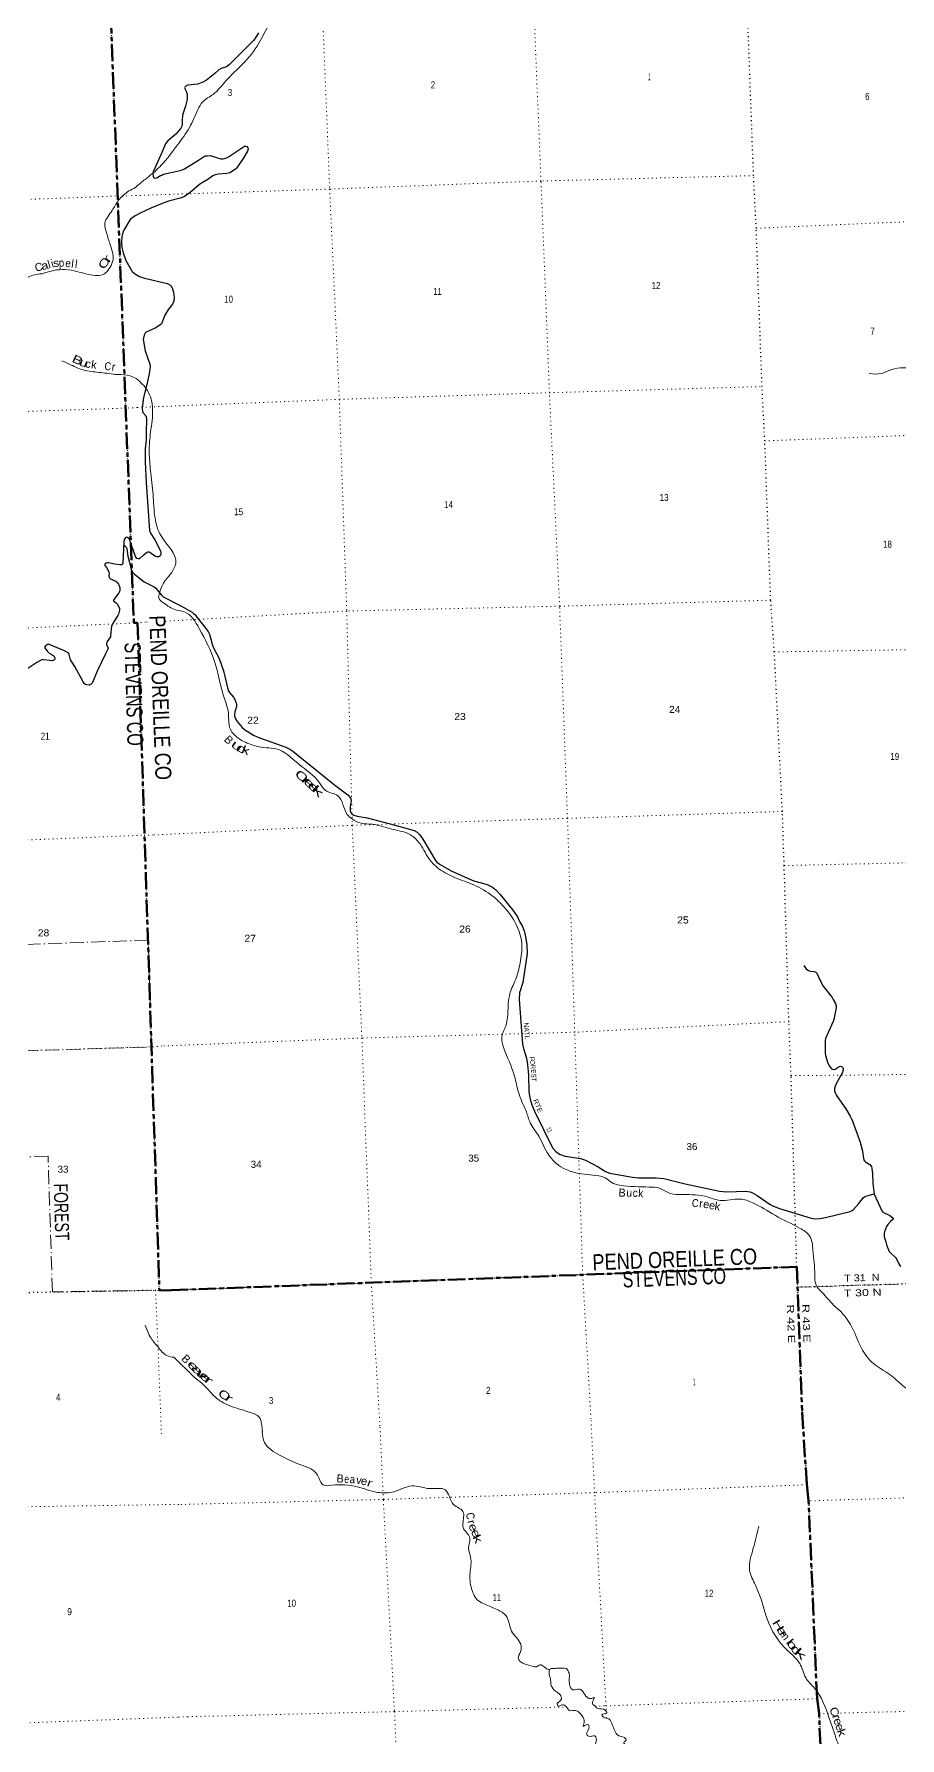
# Model space of a CAD drawing. Header units: feet. Extents: x 733631 to 986127, y 195788 to 388968.
# Drawn here: x 857588 to 879226, y 238528 to 281106 of the extents above; entities that cross this region are included whole.
import ezdxf
from ezdxf.enums import TextEntityAlignment as Align

# ---------------------------------------------------------------- set-up
doc = ezdxf.new("R2010")
doc.units = ezdxf.units.FT
doc.header["$LTSCALE"] = 70
for name, pattern in [('DOT_DASHED', [7.7, 5, -1.2, 0.3, -1.2]), ('DOTTED', [1.5, 0.3, -1.2]), ('LONG_DASH_SHORT_DASH', [9.9, 6, -1.2, 1.5, -1.2])]:
    doc.linetypes.add(name, pattern=pattern)
for name, color, linetype, lineweight in [('11', 7, 'LONG_DASH_SHORT_DASH', 60), ('29', 7, 'Continuous', 25), ('39', 7, 'Continuous', 13), ('44', 7, 'DOT_DASHED', 13), ('6', 7, 'DOTTED', 25), ('7', 7, 'DOTTED', 13)]:
    doc.layers.add(name, color=color, linetype=linetype, lineweight=lineweight)
for name, color, linetype in [('12', 7, 'Continuous'), ('30', 7, 'Continuous'), ('41', 7, 'Continuous')]:
    doc.layers.add(name, color=color, linetype=linetype)

msp = doc.modelspace()

# ---------------------------------------------------------------- linework, layer by layer
at = {"layer": '11'}
for points in [[(859765.07, 282242.99), (859477.29, 282233.89), (859479.36, 282231.92), (860082.98, 266390.53), (860141.38, 266394.28), (860175.35, 266393.67), (860719.68, 249712.7), (861018.43, 249717.01)], [(861018.43, 249717.01), (876648.24, 250302.11), (876779.58, 246705.73)], [(878049.03, 218150.76), (877881.4, 223321.24), (877884.22, 223513.43), (877710.86, 227458.99), (877683.03, 228550.59), (877442.1, 233851.98), (877414.56, 234196.3), (877204.29, 239138.33), (877154.23, 239513.96), (876945.2, 244452.25), (876897.64, 244867.95), (876779.58, 246705.73)]]:
    msp.add_lwpolyline(points, dxfattribs=at)
at = {"layer": '29'}
for points in [[(863192.71, 281136.23), (863145.47, 281054.07), (863075.86, 280951.46), (862470.12, 280345.01), (862392.95, 280285.56), (862267.19, 280245.14), (862206.32, 280208.99), (862102.5, 280121.12), (861900.57, 279955.61), (861808.08, 279905.6), (861676.4, 279857.69), (861433.94, 279829.49), (861385.57, 279809.06), (861353.03, 279780.57), (861348.98, 279759.12), (861392.36, 279681.4), (861412.19, 279592.68), (861415.51, 279536.09), (861411.12, 279469), (861372.04, 279304.91), (861300.65, 279081.47), (861289.57, 278949.88)], [(861289.57, 278949.88), (861285.77, 278850.33), (861277.24, 278803.35), (861255.83, 278757.12), (861130.63, 278605.53), (860933.12, 278437.55), (860870.77, 278363.73), (860752.62, 278092.49), (860560.51, 277661.91), (860558.23, 277623.78), (860560.51, 277552.06), (860577.15, 277515.44), (860604.15, 277506.74), (860656.99, 277515.44), (860751.05, 277567.92), (860796.72, 277592.01), (860820.01, 277605.32), (861272.46, 277708.52), (861350.89, 277742.7), (861694.06, 277957.13), (861844.68, 278051.39), (861867.96, 278061.38), (861913.84, 278066.97), (861987.73, 278068.04), (862037.63, 278058.05), (862253.88, 277984.82), (862310.57, 277985.76), (862380.3, 278001.46), (862443.72, 278036.43), (862845.65, 278301.06), (862882.65, 278304.39), (862905.94, 278294.41), (862933.43, 278259.78), (862939.21, 278231.16), (862917.88, 278178.88), (862811.07, 277994.44), (862646.44, 277755.12), (862628.06, 277739.13), (862549.97, 277678.56), (862476.78, 277641.94), (862406.59, 277619.19), (862193.99, 277608.65), (862112.03, 277585.24), (862050.94, 277562.05), (861926.54, 277472.53), (861774.81, 277382.29), (861719.39, 277345.03), (861527.44, 277181.87), (861395.55, 277082.69), (861332.34, 277042.74), (861239.44, 277003.44), (860949.75, 276932.89), (860879.89, 276909.58), (860790.96, 276875.92), (860507.28, 276759.78), (860221.17, 276623.3), (860111.39, 276560.05), (859987.43, 276472.82)], [(859987.43, 276472.82), (859830.28, 276203.03), (859807.3, 276149.39), (859779.72, 276035.17), (859772.58, 275906.51), (859777.42, 275773.01), (859811.12, 275639.74), (859884.29, 275446.6), (860037.42, 275175.28)], [(860037.42, 275175.28), (860121.37, 275108.64), (860221.18, 275052.05), (860349.17, 275004.23), (860919.81, 274872.29), (860976.37, 274842.33), (861002.98, 274819.03), (861036.25, 274762.44), (861074.14, 274654.65), (861089.48, 274519.43), (861079.15, 274431.74), (861046.23, 274356.31), (860948.61, 274234.45), (860856.6, 274083.34), (860836.16, 274037.77), (860792.05, 273905.67), (860770.1, 273863.63), (860733.51, 273830.34), (860613.6, 273761.04), (860389.74, 273653.08), (860360.9, 273630.61), (860337.61, 273584), (860317.65, 273477.48), (860320.23, 273433.72), (860362.17, 273187.93), (860483.99, 272854.97), (860487.14, 272796.2), (860471.22, 272663.03), (860415.6, 272385.85), (860322.52, 272021), (860297.68, 271833), (860291.03, 271743.12), (860294.36, 271693.18), (860307.67, 271649.9), (860380.86, 271570.01), (860397.49, 271506.76), (860400.82, 271423.54), (860390.14, 271215.37), (860389.89, 270968.18), (860364.77, 270744.26), (860360.89, 270420.58), (860385.25, 269902.9), (860474.01, 268703.81), (860493.67, 268632.39), (860601.44, 268467.18), (860746.79, 268194.7), (860753.46, 268144.55), (860753.46, 268104.61), (860736.83, 268071.32), (860703.25, 268044.53), (860663.64, 268041.36), (860606.38, 268055.36), (860482.74, 268149.71), (860447.39, 268164.53), (860410.22, 268153.32), (860310.83, 268080.03)], [(860310.83, 268080.03), (860241.66, 268011.96), (860216.38, 267995.86), (860189.85, 267994.6), (860158.92, 268005.06), (860121.85, 268052.9), (859962.04, 268497.19), (859949.79, 268510.96), (859922.22, 268522.46), (859890.04, 268524.76), (859862.75, 268512.19), (859837.18, 268471.87), (859826.85, 268406.28), (859806.7, 267885.8), (859795.82, 267860.18), (859779.73, 267846.38), (859756.75, 267841.78), (859729, 267841.03), (859604.23, 267862.08)], [(859824.37, 268342.34), (859876.25, 268301.7), (859890.04, 268281.01), (859903.21, 268249.51), (859931.8, 268063.03), (860018.82, 267709.13), (860057.81, 267648.62), (860097.89, 267608.87), (860336.22, 267421.12)], [(859604.23, 267862.08), (859447.2, 267888.56), (859418.92, 267890.07), (859386.75, 267880.87), (859359.13, 267855.56), (859356.87, 267837.18), (859359.17, 267823.39), (859401.36, 267776.3), (859456.32, 267671.24), (859464.88, 267634.82), (859454.77, 267564.4), (859467.18, 267524.44), (859498.79, 267495.27), (859628.05, 267432.46), (859656.24, 267411.58), (859698.14, 267363.47), (859721.33, 267304.83), (859733.76, 267261.14), (859734.91, 267224.34), (859729.17, 267193.3), (859714.23, 267158.81), (859702.74, 267136.96), (859685.5, 267116.26), (859630.59, 267040.02), (859569.44, 266956.44), (859567.15, 266946.1), (859570.34, 266939.39), (859646.43, 266882.86), (859661.37, 266869.06), (859674.01, 266851.81), (859721.12, 266760.98), (859726.42, 266740.81), (859728.02, 266727.64), (859725.72, 266713.84), (859694.69, 266608.06), (859681.76, 266578.21), (859592.14, 266438.37), (859533.83, 266334.41), (859526.45, 266311.37), (859501.68, 266074.85), (859493.61, 266046.96), (859459.31, 265986.87), (859415.48, 265929.68), (859407.44, 265910.14), (859401.36, 265874.22), (859401.69, 265860.69), (859408.58, 265837.7), (859438.4, 265758.52), (859435.01, 265733.07), (859375.1, 265615.48), (859161, 265185.6), (859051.23, 264900.62), (859040.79, 264885.61), (859016.75, 264860.38), (858978.83, 264843.14), (858960.45, 264838.54), (858908.51, 264843.16), (858871.97, 264852.33), (858851.29, 264870.73), (858817.98, 264914.85), (858605.01, 265301.04), (858512.89, 265441.2), (858498.52, 265472.07), (858466.35, 265603.14), (858454.08, 265624.71), (858434.17, 265645.69), (858421.53, 265656.03), (858347.56, 265689.86), (857968.2, 265851.17), (857952.71, 265856.1), (857935.47, 265854.95), (857918.24, 265850.35), (857895.25, 265836.55), (857873.42, 265818.16), (857858.4, 265797.34), (857855.04, 265782.51), (857858.48, 265769.87), (857919.39, 265679.03), (857936.35, 265658.75), (857961.9, 265637.64), (858057.23, 265583.99), (858077.96, 265566.35), (858091.75, 265549.11), (858105.53, 265519.22), (858110.13, 265499.67), (858107.83, 265484.72), (858102.09, 265475.52), (858080.38, 265457.78), (858061.87, 265447.93), (858041.19, 265445.63), (857979.63, 265448.55), (857819.56, 265471.71), (857795.28, 265473.22), (857763.11, 265464.03), (857655.61, 265402.06), (857409.2, 265236.37)], [(860336.22, 267421.12), (860587.12, 267295.69), (860627.04, 267262.39), (860763.44, 267089.29), (860817.25, 267043.51), (861258.73, 266819.1), (861538.6, 266659.86), (861575.19, 266629.9), (861603.52, 266599.5), (861941.14, 266173.84), (861968.77, 266113.31), (862040.95, 265860.92), (862074.21, 265767.15), (862209.31, 265500.35), (862323.53, 265194.68), (862440.17, 264705.79), (862467.11, 264658.88), (862567.66, 264531.61), (862606.51, 264476.1), (862638.63, 264385.26), (862646.43, 264356.26), (862643.1, 264306.32), (862603.28, 264167.04), (862593.2, 264106.59), (862596.53, 264063.31), (862622.91, 263990.84), (862663.06, 263923.5), (862789.48, 263777.03), (862846.35, 263729.01), (863072.26, 263587.28), (863178.33, 263533.1), (863880.69, 263284.35), (863982.07, 263236.39), (864057.01, 263184.49), (864274.81, 263009.02), (865094.28, 262341.05), (865425.89, 262092.88), (865477.57, 262036.01), (865503.51, 261990.97), (865510.84, 261952.79), (865487.3, 261803.53), (865487.55, 261693.14), (865504.18, 261653.19), (865527.21, 261621.98), (865577.37, 261589.94), (865663.9, 261560.23), (865912.52, 261520.3), (866484.38, 261370.58), (867086.81, 261207.83), (867164.28, 261160.51), (867217.51, 261107.25), (867304.9, 260988.02), (867617.37, 260453.83), (867656.65, 260414.83), (867733.04, 260357.21), (868009.7, 260193.62), (868493.17, 259976.65), (868601.47, 259935.47), (868884.25, 259862.23), (868947.47, 259838.93), (869042.18, 259785.98), (869130.44, 259719.09), (869239.05, 259601.64), (869554.93, 259214.27), (869666.06, 259046.65), (869722.62, 258930.15), (869782.5, 258823.62), (869832.4, 258693.79), (869849.04, 258633.87), (869872.33, 258547.32), (869902.27, 258354.24), (869906.84, 258130.76), (869803.05, 257403.81), (869722.62, 257145.85), (869711.74, 256982.75), (869795.81, 255860.9), (869822.91, 255752.53), (869896.8, 255513.84), (869922.23, 255354.9), (869946.37, 255089.45), (869955.5, 254669.15), (869989.33, 254492), (870028.69, 254349.57), (870093.37, 254190.01), (870541.03, 253277.66), (870627.96, 253180.92), (870720.68, 253117.88), (870856.76, 253067.98), (871239.67, 253004.69), (871368.9, 252962.5), (871685.67, 252802.26), (871871.77, 252678.46), (871980.41, 252639.27), (872546.6, 252541.62), (872690.17, 252525.33), (873134.43, 252523.07), (873328.93, 252505.36), (873862.47, 252371.55)], [(876822.59, 257827.16), (876875.33, 257755.03), (876920.62, 257715.88), (876960.17, 257696.77), (877001.75, 257685.12), (877084.92, 257681.79), (877103.22, 257675.13), (877123.35, 257664.37), (877148.13, 257641.85), (877191.37, 257548.07), (877271.23, 257370.53), (877305.25, 257316.74), (877529.45, 257030.82), (877560.67, 256984.39), (877612.24, 256879.53), (877630.54, 256826.26), (877633.86, 256802.96), (877632.04, 256775), (877573.98, 256483.38), (877554.46, 256428.76), (877367.72, 256004.03), (877358.26, 255953.95), (877361.07, 255647.83), (877370.02, 255580.55), (877424.27, 255391.51), (877462.94, 255312.35), (877514.1, 255251.7), (877539.05, 255236.72), (877570.13, 255229.51), (877590.62, 255231.73), (877610.58, 255238.38), (877678.79, 255291.42), (877713.71, 255308.29), (877740.32, 255311.62), (877765.27, 255308.29), (877781.13, 255298.86), (877796.88, 255281.66), (877803.53, 255258.35), (877806.86, 255225.07), (877801.87, 255200.1), (877787.63, 255156.39), (877643.29, 254886.29), (877595.61, 254790.64), (877589.34, 254747.83), (877592.28, 254695.77), (877605.59, 254650.83), (877628.88, 254597.57), (877655.74, 254555.11), (877874.67, 254244.9), (877983.18, 254068.27), (878032.2, 253968.81), (878230.53, 253418.75), (878288.03, 253189.56), (878311.87, 253007.48), (878327.52, 252969.74), (878342.49, 252944.77), (878362.45, 252921.47), (878387.55, 252903.49), (878455.6, 252866.54), (878473.9, 252854.89), (878502.71, 252822.93), (878515.48, 252799.96), (878527.13, 252763.34), (878539.05, 252627.2), (878544.76, 252382.21), (878579.23, 252118.09), (878784.96, 251686.44), (878796.6, 251671.46), (878812.95, 251657.64), (878972.24, 251580.57), (879051.11, 251526.65), (879059.42, 251516.67), (879061.16, 251503.15), (879056.1, 251488.37), (878991.05, 251430.47), (878923.02, 251361.87), (878904.73, 251336.91), (878890.38, 251306.53), (878838.19, 251173.79), (878833.2, 251140.5), (878828.91, 251087.43), (878833.2, 251045.63), (878869.67, 250921.24)], [(873862.47, 252371.55), (874715.48, 252194.03), (874899.2, 252172.46), (875364.95, 252192.44), (875482.37, 252173.42), (875544.6, 252152.49), (875654.23, 252080.69), (875986.96, 251860.69), (876070.25, 251812.94), (876219.4, 251759.93), (877008.42, 251513.34), (877100.49, 251497.96), (877227.99, 251506.68), (877368.81, 251535.05), (877979.85, 251686.44), (878031.42, 251704.74), (878066.58, 251729.18), (878186.71, 251873.87), (878317.53, 252029.31), (878342.12, 252047.87), (878375.75, 252067.59), (878431.44, 252085.02), (878578.44, 252124.11)], [(878869.67, 250921.24), (878897.47, 250826.45), (878937.99, 250722.72), (878959.62, 250686.1), (878972.93, 250666.13), (878983.33, 250654.48), (879124.3, 250526.31), (879143.02, 250501.05), (879195.83, 250371.52), (879222.61, 250336.91), (879247.4, 250316.59)]]:
    msp.add_lwpolyline(points, dxfattribs=at)
at = {"layer": '39'}
for points in [[(876712.23, 292697.85), (876710.51, 292528.08), (876574.24, 292255.35), (876093.87, 291812.41), (876029.29, 291630.29), (876026.23, 291304.73), (876086.78, 291189.55), (876081.15, 291057.97), (875931.24, 291006.35), (875640.7, 290808.43), (875469.83, 290600.45), (875317.68, 290376.93), (875102.83, 290272.56), (874933.52, 290137.41), (874830.5, 290133.89), (874753.62, 290016.04), (874572.16, 289821.84), (874420.46, 289644.84), (874228.44, 289523.06), (874061.15, 289387.97), (874005.27, 289187.95), (873936.19, 288900.57), (873780.01, 288676.91), (873685.16, 288552.39), (873596.59, 288302.74), (873433.73, 288097.05), (872966.22, 287929.48), (872758.25, 287801.08), (872590.94, 287607.37), (872567.52, 287404.42), (872471.82, 287245.5), (872225.26, 287121.86), (871993.93, 287085.66), (871940.49, 287051.49), (871916.41, 286927.36), (871899.74, 286704.42), (871833.6, 286449.48), (871645.93, 286378.38), (871474.07, 286317.93), (871303.52, 286219.12), (871270.3, 286066.38), (871154.49, 285963.37), (870923.69, 285852.39), (870577.48, 285448.4), (870417.19, 285404.52), (870246.14, 285261.22), (869930.72, 285022.02), (869241.81, 284586.11), (869130.45, 284293.23), (869094.22, 283932.17), (868922.11, 283463.38), (868696.1, 283152.44), (868443.03, 282923.45), (868320.45, 282781.8), (868093.88, 282487.02), (867669.41, 282124.83), (867415.35, 282043.38), (867099.07, 282066.94), (866692.99, 282055.09), (866068.64, 281920.57), (865708.95, 281912.32), (865443.9, 281921.35), (864845.96, 282074.89), (864322.93, 281978.31), (863910.97, 281798.36), (863646.83, 281597.3), (863459.29, 281344.27), (863206.25, 280876.75), (862799.33, 280355.47), (862386.67, 279943.14), (862060.69, 279598.47), (861802.06, 279413.76), (861683.22, 279221.71), (861470.03, 278771.72), (861171.46, 278334.99), (860768.03, 277830), (860440.39, 277533.78), (860229.69, 277366.89), (860119.6, 277274.18), (859959.36, 277189.92)], [(859959.36, 277189.92), (859693.28, 276943.1), (859537.8, 276698.24), (859359.31, 276375.69), (859399.81, 276135.12), (859489.04, 275842.11), (859561.48, 275467.62), (859486.55, 275278.69), (859298.23, 275093.01), (859111.01, 275072.94), (858657.76, 275174.83), (858080.41, 275198.77), (857818.52, 275127.07), (857485.98, 275052.37), (857104.72, 274838.31), (856719.59, 274811.85), (856432.02, 274630.04), (856157.86, 274370.05), (855955.11, 274286.73), (855576.82, 274193.94), (854884.65, 274063.58), (854691.68, 274083.65), (854489.16, 274042.74), (854260.48, 273998.7), (854004.97, 273967.66)], [(858284.95, 272942.07), (858550.98, 272820.11), (858869.57, 272698.37), (859255.92, 272648.15), (859670.54, 272599.13), (859991.53, 272564.31), (860140.9, 272498.37)], [(890977.75, 270348.04), (890864.12, 270521.32), (890853.84, 270763.55), (890786.94, 270827.97), (890476.28, 270983.12), (890055.63, 271102.17), (889971.31, 271321.66), (889967.64, 271547.94), (889722.25, 271687.12), (889428.76, 271753.91), (889133.23, 271762.01), (888926.12, 271845.91), (888797.61, 271997.17), (888317.46, 272081.85), (887886.27, 272154.04), (887756.97, 272091), (887598.18, 272121.97), (887339.12, 272246.54), (886835.67, 272243.49), (886586.9, 272125.84), (886355.02, 272105.79), (886232.12, 272210.75), (886046.04, 272271.1), (885863.71, 272161.78), (885671.4, 271989.45), (885485.61, 272100.35), (885291.11, 272348.42), (884991.48, 272536.29), (884466.5, 272690.18), (884157.53, 272855.5), (883797.24, 272746.16), (883408.6, 272637.88), (883001.82, 272765.49), (882312.49, 272994.63), (881485.31, 273174.59), (880937.45, 273228.65), (880761.28, 273176.14), (880524.18, 273012.39), (880073.47, 272885.82), (879729.55, 272770.98), (879307.11, 272764.63), (879021.31, 272724.55), (878761.88, 272622.7), (878460.42, 272626.56)], [(860140.9, 272498.37), (860419.87, 272200.43), (860548.95, 271735.85), (860499.6, 271166.13), (860466.37, 270657.61), (860498.28, 270195.78), (860561, 269601.59), (860611.31, 269015.06), (860762.13, 268565.38), (861129.25, 267880.51), (861004.54, 267623.56), (860803.47, 267351.88), (860721.89, 267134.82)], [(860721.89, 267134.82), (860702, 267013.93), (860820.97, 266892.45), (861122.04, 266717.55), (861346.61, 266664.94), (861716.63, 266251.04), (862098.67, 265425.18), (862333.59, 264540.92), (862435.57, 264191.1), (862451.95, 263959.55), (862494.07, 263732.56), (862585.39, 263604.28), (862916.29, 263389.18), (863393.57, 263270.04), (863626.89, 263247.69), (864202.2, 262863.04), (864721.81, 262391.59), (864865.43, 262212.54), (865179.71, 262069.64), (865414.7, 261606.34), (865545.48, 261483.78), (865763.24, 261384.08), (866043.16, 261359.27), (866498.08, 261243.41), (866963.65, 261111.75), (867196.83, 260915.54), (867455.56, 260503.91), (867669.64, 260274.71), (868061.69, 260045.52), (868512.54, 259870.9), (868992.82, 259604.3), (869297.29, 259333.71), (869636.95, 258851.55), (869777.78, 258385.13), (869768.06, 258127.62), (869687.41, 257677.3), (869570.88, 257357.97), (869521.87, 257253.2), (869431.74, 256752.84), (869377.64, 256322.44), (869277.65, 256052.19), (869361.42, 255670.97), (869608.54, 255006.26), (869706.86, 254613.41), (869889.65, 254174.92), (869987.95, 253901.34), (870199.62, 253564.92), (870441.81, 253104.21), (870809.23, 252767.04), (871122.61, 252650.39), (871699.65, 252571.05), (871858.92, 252525.95), (872022.83, 252404.19), (872223.19, 252340.29), (872958.84, 252294.66), (873216.75, 252263.04), (873481.93, 252136.66), (873792.43, 252104.81), (874431.53, 252043.76), (874733.79, 251957.05), (875232.03, 251994.28), (875546.61, 251901.93), (876113.65, 251581.69), (876718.93, 251266.8), (876968.21, 251073.16), (877051.15, 250716.17), (877100.34, 250103.32), (877131.5, 249841.6), (877285.5, 249654.82), (877569.06, 249345.11), (877780.09, 249146.12), (878042.09, 248756.84), (878288.85, 248221.49), (878429.32, 248016.06), (878617.24, 247842.56), (879018.74, 247573.27), (879325.03, 247308.81), (879686.36, 247059.82), (879754.34, 246996.66), (879783.48, 246918.93), (879791.46, 246823.16)], [(860364.93, 248840.06), (860510.02, 248517.12), (860693.76, 248284.65), (860906.58, 248081.69), (861082.01, 248039.61)], [(861082.01, 248039.61), (861273.61, 247854.64), (861415.78, 247717.99), (861629.25, 247506.96), (861824.56, 247353.94), (862017.82, 247142.22), (862230.46, 246955.42), (862626.84, 246776.92), (863015.24, 246654.74), (863211.13, 246544.19), (863273.33, 246380.55), (863293.05, 246173.46)], [(863291.39, 246181.59), (863346.91, 245909.7), (863741.62, 245585.89), (864181.31, 245378.48), (864671.68, 245093.78), (864813.97, 244849.5), (865019.92, 244841.32), (865662.32, 244805.37), (866168.63, 244664.52), (866585.64, 244680.61), (867025.11, 244824.59), (867476.78, 244758.89), (867864.98, 244725.69), (868073.29, 244362.15), (868304.43, 244183.04), (868303.05, 243886.14), (868307.91, 243789.35), (868476.69, 243535.74), (868446.4, 243262.24), (868497.24, 243041.56), (868484.31, 242657.49), (868520.45, 242250.61), (868696.58, 241952.78), (868850.25, 241870.39), (869158.79, 241733.91), (869383.12, 241580.86), (869519.47, 241195.04), (869748.89, 240868.47), (869744.38, 240678.51), (869686.52, 240519.31), (869801.08, 240395.4), (870035.19, 240321.39), (870146.55, 240306.44), (870233.91, 240353.39), (870332.23, 240301.71), (870469.85, 240216.83)], [(875702.56, 243821.44), (875561.54, 243266.05), (875468.59, 242722.15), (875612.77, 242344.64), (875802.88, 241845.27), (875905.7, 241502.91), (876421.18, 240706), (876722.95, 240387.57), (876870.52, 240032.37), (877092.05, 239768.17), (877458.77, 239023.5), (877652.91, 238455.58), (877797.62, 238059.91)], [(870469.85, 240216.83), (870459.06, 240103.43), (870492.07, 240009.47), (870502.14, 239872.44), (870589.19, 239723.5), (870768.65, 239518.66), (870754.01, 239467.75), (870663.86, 239378.31), (870675.35, 239330.17), (870791.7, 239351.71), (870881.54, 239313.92), (870971.15, 239215.54), (871116.48, 239211.66), (871214.86, 239157.96), (871326.51, 238995.6), (871333.09, 238908.95), (871309.61, 238815.38), (871419.14, 238862.97), (871454.28, 238765.03), (871395.84, 238626.02), (871441.89, 238568.79), (871598.77, 238583.42), (871601.67, 238347.23), (871492.97, 238271.38), (871338.69, 238236.63), (871268.75, 238077.09), (871383.67, 238009.73), (871686.7, 238060.9), (871820.77, 238234.42), (871955.25, 238256.48), (872038.51, 238099.35), (872172.34, 238074.95), (872352.27, 237922.63), (872418.7, 237789.25), (872495.1, 237728.86), (872423.2, 237498.58), (872315.86, 237444.99), (872283.38, 237314.8), (872183.69, 237206.91), (872125.12, 237003.27), (872107.93, 236833.13), (872266.65, 236922.54), (872469.23, 237166.7), (872549.49, 237318.46), (872722.55, 237400.2), (872808.19, 237299.69), (873006.62, 237410.44), (873297.67, 237251.24), (873811.87, 237116.67), (874208.31, 237214.97), (874516.22, 237512.66), (874574.54, 237724.37), (874563.58, 237754.34), (874424.07, 237903.79), (874269.38, 237951.82), (874162.88, 237869.98), (873971.91, 237710.98), (873748.89, 237682.32), (873466.31, 237827.62), (873369.23, 237836.93), (873272.69, 237896.74), (873150.83, 237925.53), (873239.74, 237988.69), (873238.14, 238043.17), (873113.97, 238013.32), (872906.36, 238078), (872630.84, 238257.84), (872525.82, 238331.54), (872396.32, 238345.98), (872323.66, 238416.57), (872380.74, 238464.67), (872340.2, 238540.24), (872201.93, 238578.65), (872088.44, 238734.91), (872001.92, 238934.35), (871953.5, 239003.63), (871817.19, 239044.12), (871779.02, 239107.64), (871898.68, 239153.51), (871862.41, 239221.12), (871673.53, 239266.14), (871572.01, 239358.12), (871540.84, 239389.53), (871590.92, 239538.4), (871518.97, 239516.13), (871438.13, 239521.87), (871215.65, 239749.69), (871052.78, 239732.86), (870966.08, 239869.7), (870958.09, 240142.1), (870894.02, 240263.43)], [(870894.02, 240263.43), (870665.91, 240270.97), (870563.37, 240259.93), (870475.24, 240239.2), (870469.85, 240216.83)]]:
    msp.add_spline(points, degree=3, dxfattribs=at)
at = {"layer": '44'}
for points in [[(861018.43, 249717.01), (858044.65, 249673.84), (857938.5, 253067.85), (855261.44, 252959.7), (855169.95, 255631.58), (849901.96, 255391.65), (849975.83, 252745.09), (845246.25, 252386.92), (844508.01, 270083.56), (841840.62, 269991.78), (841747.32, 272622.11), (844366.94, 272688.53), (844300.41, 274994.29), (846558.27, 275070.65), (846510.16, 276391.4), (844248.54, 276324.04), (844050.02, 280556.98), (838759.8, 280498.96), (829083.11, 280824.22)], [(861018.43, 249717.01), (876648.24, 250302.11), (876666.69, 249789.8), (891720.6, 250269.15), (891660.15, 251597.81), (891725.84, 251604.39)]]:
    msp.add_lwpolyline(points, dxfattribs=at)
msp.add_lwpolyline([(860443.85, 258464.55), (855087.6, 258275.1), (855169.95, 255631.58), (860520.71, 255796.27)], close=True, dxfattribs=at)
at = {"layer": '6'}
for points in [[(876779.58, 246705.73), (876666.69, 249789.8), (876648.24, 250302.11), (876506.24, 255076.08), (876450.11, 256426.53), (876333.37, 260328.03), (876289.37, 261678.89), (876086.77, 265666.41), (875996.22, 266959.08), (875848.51, 270938.36), (875779.92, 272298.5), (875635.06, 276253.62), (875567.99, 277569.33), (875373.96, 282848.86)], [(876648.24, 250302.11), (871300.2, 250101.46), (866019.06, 249902.65), (861018.43, 249717.01)], [(891779.21, 250267.36), (887805.5, 250129.33), (882442.33, 249964.12), (876666.69, 249789.8)], [(861018.43, 249717.01), (860719.68, 249712.7), (860627.18, 249710.98), (855387.7, 249615.96), (855204.01, 249608.15), (850046.29, 249534.43), (849838.88, 249513.51), (845357.79, 249220.19), (839976.89, 249211.69), (835081.88, 249094.61), (830270.3, 248873.34)], [(876779.58, 246705.73), (876895.52, 244853.55), (876947.67, 244451.17), (877153.25, 239505.63), (877208.48, 239135.65), (877414.18, 234186.08), (877442.15, 233851.67), (877673.82, 228910.92), (877689.68, 228507.5), (877886.02, 223533.43), (877882.98, 223224.39), (878058.03, 218150.76), (878268.58, 212898.42), (878502.48, 207537.71), (878781.08, 202166.16), (878808.25, 200812.96)]]:
    msp.add_lwpolyline(points, dxfattribs=at)
at = {"layer": '7'}
for p, q in [((860424.52, 266414.17), (860375.1, 266411.97)), ((860625.36, 249711.3), (860772.46, 246086.17)), ((877208.48, 239135.65), (877450.18, 239141.7)), ((877738.12, 239148.91), (880787.57, 239225.26))]:
    msp.add_line(p, q, dxfattribs=at)
for points in [[(864764.9, 282435.99), (864974.56, 277231.78), (865216.25, 271978.14), (865400.52, 266688.17), (865538.45, 261333.95), (865780.25, 256017.64), (866015.42, 249903.87), (866232.96, 246294.43)], [(871504.45, 246499.39), (871297.77, 250100.25), (871100.01, 256162.94), (870917.91, 261507.57), (870721.11, 266809.24), (870466.57, 272143.31), (870255.97, 277434.4), (870039.28, 282666.66)], [(859477.29, 282233.89), (859675.32, 277033.19), (859878.39, 271758.89), (860082.98, 266390.53)], [(875567.99, 277569.33), (870255.97, 277434.4), (864974.56, 277231.78), (859966.36, 277066.44)], [(849153.24, 276703.33), (854358.1, 276857.8), (859678.8, 277059.16), (859966.36, 277066.44)], [(875635.06, 276253.62), (881258.82, 276498.25), (886568.58, 276699.81), (890719.04, 276830.07)], [(860168.37, 271777.02), (865216.25, 271978.14), (870466.57, 272143.31), (875779.92, 272298.5)], [(860168.37, 271777.02), (859878.39, 271757.68), (854564.7, 271584.72), (849359.21, 271349.46)], [(875848.51, 270938.36), (881606.48, 271161.3), (886925.37, 271391.47), (890931.22, 271513.93)], [(875996.22, 266959.08), (870721.11, 266809.24), (865400.52, 266688.17), (860790.97, 266430.47)], [(860375.1, 266411.97), (860175.35, 266393.67), (860082.98, 266390.53), (854778.46, 266142.33), (854703.85, 266137.14), (849534.82, 265925.6), (844690.53, 265708.27)], [(860175.35, 266393.67), (860349.01, 261085.75), (860520.71, 255796.27), (860719.68, 249712.7)], [(876086.77, 265666.41), (881917.83, 265762.47), (887242.73, 266053.49), (891143.23, 266201.87)], [(860580.11, 261091.86), (865538.45, 261333.95), (870917.91, 261507.57), (876289.37, 261678.89)], [(844913.13, 260372.16), (849718.73, 260685.92), (855007.27, 260870.19), (860336.92, 261086.49), (860580.11, 261091.86)], [(876333.37, 260328.03), (882084.54, 260453.7), (887435.85, 260741.58), (891355.81, 260875.55)], [(876450.11, 256426.53), (871100.01, 256162.94), (870021.1, 256133.47)], [(869807.46, 256127.64), (865780.25, 256017.64), (860783.31, 255818.59)], [(860783.31, 255818.59), (860520.71, 255796.27), (855169.95, 255631.58), (849901.96, 255391.65), (845136.01, 255029.54)], [(876506.24, 255076.08), (882304.12, 255136.63), (887625.06, 255425.5), (891567.51, 255571.46)], [(866232.96, 246294.43), (866316.49, 244470.65), (866594.55, 239185.92), (866842.15, 233839.73), (867098.16, 228550.33), (867285.06, 223210.49), (867431.59, 217875.05), (867613.55, 212561.82), (867851.37, 207205.26), (867955.39, 201871.13), (868013.21, 200388.55)], [(871893.25, 239023.88), (871879.44, 239328.77), (871594.03, 244657.72), (871504.45, 246499.39)], [(876895.52, 244853.55), (871594.03, 244657.72), (866316.01, 244486.79), (861224.82, 244360.8)], [(883654.45, 244665.89), (882784.15, 244631.99), (876947.67, 244451.17)], [(842706.37, 243820.25), (845585.58, 243909.98), (850063.35, 244025.72), (855635.64, 244277.03), (860867.05, 244358.39), (861224.82, 244360.8)], [(861429.21, 239056.81), (866594.55, 239185.92), (870896.27, 239302.19)], [(871612.28, 239321.55), (871879.44, 239328.77), (877153.25, 239505.63)], [(861429.21, 239056.81), (861174.59, 239048.16), (855869.64, 238844.14), (850409.57, 238704.69), (845741.02, 238564.27), (844280.4, 238482.4), (843814.67, 238495.09)]]:
    msp.add_lwpolyline(points, dxfattribs=at)

# ---------------------------------------------------------------- texts
at = {"layer": '12'}
for s, rotation, width, p in [('PEND OREILLE CO', 272.207, 0.85, (860466.49, 266573.41)), ('STEVENS CO', 271.682, 0.75, (859846.85, 265899.06)), ('PEND OREILLE CO', 2.144, 0.85, (871548.37, 250212.24)), ('STEVENS CO', 2.144, 0.75, (872302.63, 249782.33))]:
    msp.add_text(s, height=400, rotation=rotation, dxfattribs=dict(at, width=width)).set_placement(p)
at = {"layer": '30'}
msp.add_text('NATL', height=120, rotation=274.286, dxfattribs=at).set_placement((869841.47, 256188.35), align=Align.CENTER)
for s, rotation, width, p in [('F', 279.09, 0.9, (869973.12, 255491.1)), ('O', 279.09, 0.8, (869986.06, 255399.05)), ('R', 275.196, 0.75, (869997.4, 255292.94)), ('E', 275.196, 0.8, (870009.38, 255177.81)), ('S', 271.244, 0.7, (870015.36, 255077.07)), ('T', 271.244, 0.85, (870019.55, 254977)), ('RTE', 292.066, 1.1, (870124.33, 254299.97)), ('11', 296.136, 0.55, (870412.6, 253698.31))]:
    msp.add_text(s, height=120, rotation=rotation, dxfattribs=dict(at, width=width)).set_placement(p, align=Align.CENTER)
at = {"layer": '41'}
for s, rotation, p in [('i', 14.758, (858066.65, 275277.87)), ('C', 12.591, (857723.82, 275187.89)), ('l', 15.758, (857988.44, 275257.8)), ('l', 352.944, (858538.14, 275271.22)), ('l', 352.944, (858630.83, 275263.98)), ('k', 351.907, (859070.59, 272748.49)), ('c', 351.907, (858925.34, 272768.11)), ('r', 353.269, (859563.11, 272692.37)), ('B', 314.754, (862383.1, 263399.27)), ('B', 355.41, (872275.79, 252054.8)), ('r', 354.528, (874245.97, 251784.02)), ('e', 349.528, (874369.12, 251769.33)), ('e', 347.775, (874512.64, 251740.74)), ('B', 316.009, (861316.28, 247924.66)), ('B', 356.997, (865231.33, 244910.33)), ('v', 350.597, (865690.48, 244873.19)), ('m', 307.134, (876270.51, 241037.5))]:
    msp.add_text(s, height=200, rotation=rotation, dxfattribs=at).set_placement(p, align=Align.CENTER)
for s, rotation, width, p in [('C', 55.53, 1.45, (859414.04, 275322)), ('r', 57.787, 1.75, (859499.79, 275437.7)), ('a', 15.864, 1.2, (857877.08, 275226.88)), ('s', 8.666, 1.1, (858151.09, 275288.51)), ('p', 2.717, 0.9, (858276.79, 275293.39)), ('e', 352.944, 0.9, (858426.92, 275284.09)), ('B', 335.341, 1.45, (858633.08, 272871.04)), ('u', 339.537, 1.35, (858794.36, 272801.28)), ('C', 353.246, 0.85, (859420.33, 272707.66)), ('u', 322.839, 1.85, (862596.11, 263239.71)), ('c', 328.222, 1.75, (862716.99, 263168.96)), ('k', 337.918, 1.45, (862842.74, 263116.86)), ('C', 318.915, 1.65, (864202.68, 262491.13)), ('r', 318.915, 2.1, (864316.63, 262391.79)), ('e', 316.64, 1.95, (864403.25, 262312.05)), ('e', 316.64, 1.95, (864506, 262216.84)), ('k', 315.651, 2.25, (864608.07, 262117.97)), ('u', 357.183, 0.95, (872457.36, 252052.55)), ('c', 356.413, 0.95, (872606.97, 252049.3)), ('k', 356.413, 0.95, (872743.87, 252040.58)), ('C', 354.528, 0.85, (874102.04, 251794.05)), ('k', 350.567, 1.05, (874651.05, 251717.26)), ('e', 316.162, 2, (861498.53, 247749.44)), ('a', 315.399, 2.1, (861600.02, 247648.65)), ('v', 315.26, 2.2, (861707.09, 247546.76)), ('e', 319.416, 1.85, (861793.77, 247476.36)), ('r', 321.446, 2, (861895.77, 247395.06)), ('C', 324.121, 1.5, (862279.22, 247018.9)), ('r', 324.034, 1.85, (862403.08, 246941.12)), ('e', 356.597, 0.8, (865395.34, 244901.39)), ('a', 355.597, 0.9, (865536.23, 244893.19)), ('e', 345.012, 1.05, (865814.32, 244853.58)), ('r', 340.173, 1.35, (865946.04, 244807.59)), ('C', 279.216, 0.9, (868395.12, 244057.36)), ('r', 284.02, 1.15, (868425.13, 243897.58)), ('e', 291.239, 1.25, (868471.6, 243753.99)), ('e', 297.239, 1.4, (868541.63, 243595.23)), ('k', 295.869, 1.55, (868582.11, 243457.58)), ('H', 301.258, 1.5, (876103.09, 241290.66)), ('e', 304.544, 1.65, (876194.04, 241143.38)), ('l', 307.134, 1.5, (876394.19, 240874.87)), ('o', 307.134, 1.7, (876455.39, 240793.26)), ('c', 307.134, 1.95, (876544.65, 240672.77)), ('k', 316.375, 2.25, (876670.83, 240559.14)), ('C', 293.098, 1.15, (877498.28, 239146.88)), ('r', 288.726, 1.3, (877546.26, 239027.22)), ('e', 288.726, 1.15, (877586.74, 238907.97)), ('e', 288.726, 1.15, (877629.2, 238767.65)), ('k', 289.02, 1.35, (877678.46, 238626.96))]:
    msp.add_text(s, height=200, rotation=rotation, dxfattribs=dict(at, width=width)).set_placement(p, align=Align.CENTER)
at = {"layer": '44', "width": 0.75}
msp.add_text('FOREST', height=350, rotation=271.791, dxfattribs=at).set_placement((858075.44, 252377.03))
at = {"layer": '6'}
for s, rotation, width, p in [('T 31  N', 1.824, 1.15, (878277.05, 249941.13)), ('T 30 N', 1.824, 1.35, (878296.99, 249567.88)), ('R 42 E', 272.092, 1.35, (876417.68, 248872.51)), ('R 43 E', 272.092, 1.35, (876800.06, 248884.71))]:
    msp.add_text(s, height=175, rotation=rotation, dxfattribs=dict(at, width=width)).set_placement(p, align=Align.CENTER)
at = {"layer": '7'}
for s, width, p in [('2', 0.85, (867556.1, 279748.67)), ('1', 0.4, (872965.34, 279953.16)), ('3', 0.85, (862483.58, 279558.85)), ('6', 0.85, (878410.93, 279460.01)), ('11', 0.65, (867671.32, 274587.54)), ('12', 0.85, (873131.45, 274736.5)), ('10', 0.85, (862447.58, 274394.46)), ('7', 0.85, (878542.39, 273593.38)), ('13', 0.85, (873333.52, 269440.56)), ('15', 0.85, (862698.85, 269083.13)), ('14', 0.85, (867945.15, 269261.38)), ('18', 0.85, (878914.48, 268273.37)), ('22', 1.1, (863058.42, 263872.24)), ('23', 1.1, (868233.17, 263965.63)), ('24', 1.1, (873597.96, 264142.81)), ('21', 0.85, (857864.63, 263473.65)), ('19', 0.85, (879096.98, 262968.33)), ('25', 1.1, (873804.15, 258880.31)), ('28', 1.1, (857824.03, 258558.08)), ('27', 1.1, (862989.38, 258423.13)), ('26', 1.1, (868355.94, 258653.94)), ('36', 1.05, (874027.71, 253218.97)), ('34', 1.05, (863137.35, 252774.52)), ('35', 1.05, (868574.55, 252928.09)), ('33', 1.05, (858311, 252651.82)), ('1', 0.4, (874084.47, 247334.86)), ('4', 0.85, (858190.9, 246951.94)), ('3', 0.85, (863512.04, 246873.23)), ('2', 0.85, (868937.19, 247125.41)), ('10', 0.85, (864025.67, 241806.28)), ('11', 0.65, (869152, 241948.71)), ('12', 0.85, (874456.16, 242053.75))]:
    msp.add_text(s, height=175, dxfattribs=dict(at, width=width)).set_placement(p, align=Align.CENTER)
at = {"layer": '7', "width": 0.9}
msp.add_text('9', height=175, rotation=1.946, dxfattribs=at).set_placement((858420.22, 241593.39))

doc.saveas('drawing.dxf')
